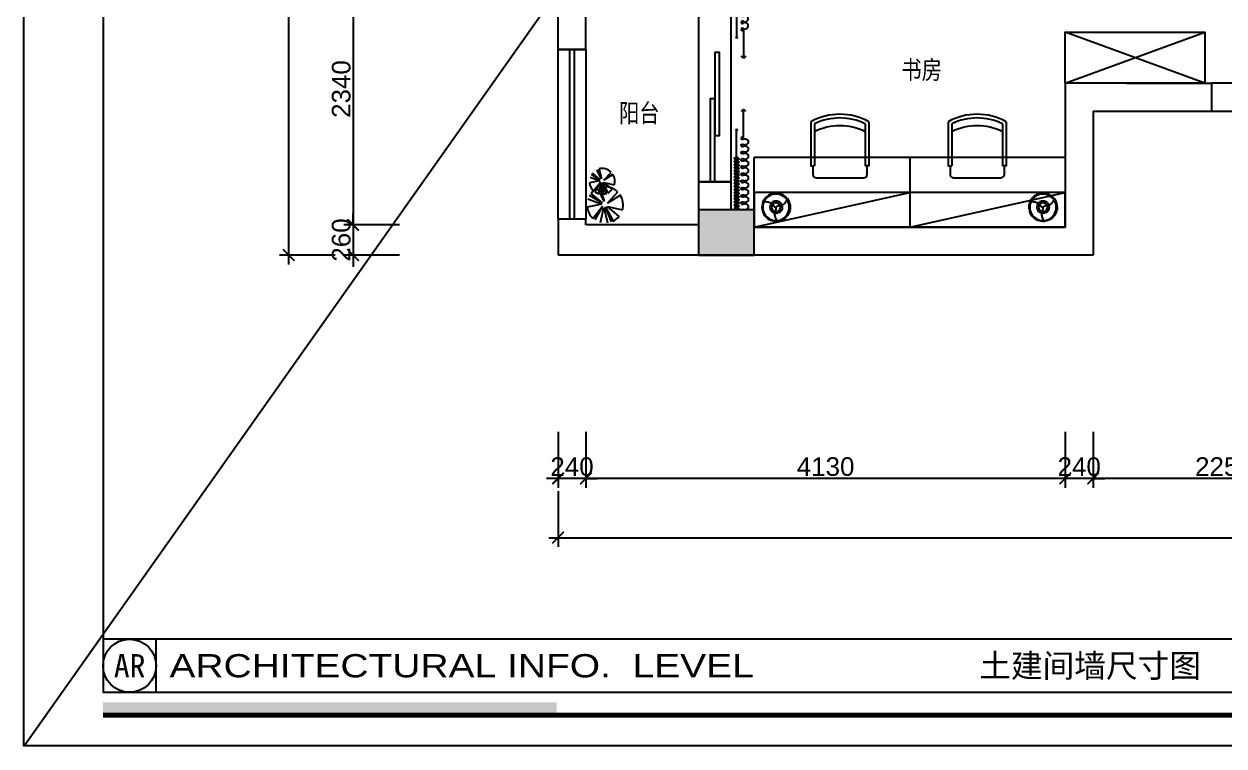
# Model space of a CAD drawing. Header units: millimetres. Extents: x 148889 to 229003, y -70503 to 111106.
# Drawn here: x 198589 to 208928, y -70503 to -64286 of the extents above; entities that cross this region are included whole.
import ezdxf
from ezdxf.enums import TextEntityAlignment as Align
from ezdxf.lldxf.tags import DXFTag

# ---------------------------------------------------------------- set-up
doc = ezdxf.new("R2010")
doc.units = ezdxf.units.MM
doc.header["$PDMODE"] = 3
doc.linetypes.add('HIDDEN', pattern=[0.375, 0.25, -0.125])
for name, color, linetype in [('C-门套', 16, 'Continuous'), ('P-原墙线', 7, 'Continuous'), ('P-固定家具1(到顶)', 3, 'Continuous'), ('P-固定家具2(不到顶)', 2, 'Continuous'), ('P-外部尺寸', 44, 'Continuous'), ('P-文字', 3, 'Continuous'), ('P-新墙线', 4, 'Continuous'), ('P-活动家具', 3, 'Continuous'), ('P-窗', 3, 'Continuous'), ('P-门', 1, 'Continuous'), ('W-图框', 251, 'Continuous'), ('大墨图框', 4, 'Continuous')]:
    doc.layers.add(name, color=color, linetype=linetype)
doc.styles.add('Arial', font='arial.ttf')
doc.styles.add('H1', font='SimSun.ttf')
doc.styles.add('NAME-1', font='simhei_0.ttf')
doc.styles.add('NAME-2', font='swisse.ttf')
tags = doc.linetypes.add('ACAD_ISO03W100', pattern=[30, 12, -18]).pattern_tags.tags
tags[6:7] = [DXFTag(74, 4), DXFTag(75, 0), DXFTag(340, '0'), DXFTag(46, 1.0), DXFTag(50, 0.0), DXFTag(44, 0.0), DXFTag(45, 0.0)]
tags[4:5] = [DXFTag(74, 4), DXFTag(75, 0), DXFTag(340, '0'), DXFTag(46, 1.0), DXFTag(50, 0.0), DXFTag(44, 0.0), DXFTag(45, 0.0)]
doc.dimstyles.new('1比80', dxfattribs={"dimscale": 80, "dimtxt": 2, "dimasz": 1.25, "dimexe": 1, "dimexo": 1, "dimgap": 0.25, "dimtad": 1, "dimdec": 0, "dimrnd": 0.005, "dimzin": 0, "dimdsep": 46, "dimtxsty": 'Arial', "dimblk": 'ARCHTICK', "dimcen": 0.125, "dimdle": 1, "dimclrd": 44, "dimclre": 44, "dimclrt": 50, "dimadec": 0, "dimazin": 0, "dimtfac": 1, "dimtdec": 0, "dimtix": 1, "dimtmove": 2, "dimatfit": 3, "dimldrblk": 'DOT', "dimfxl": 5, "dimfxlon": 1, "dimtvp": 1, "dimtolj": 1, "dimtzin": 0, "dimarcsym": 0})

# ---------------------------------------------------------------- blocks, each defined once
blk = doc.blocks.new('_ArchTick')
at = {"color": 0, "linetype": 'ByBlock', "const_width": 0.15}
blk.add_lwpolyline([(-0.5, -0.5), (0.5, 0.5)], dxfattribs=at)
blk = doc.blocks.new('*D303')
at = {"layer": 'Defpoints', "color": 0}
for p in [(207801, -65839), (210056, -65839), (207801, -68199)]:
    blk.add_point(p, dxfattribs=at)
at = {"layer": 'P-外部尺寸', "color": 44, "lineweight": -2}
for p, q in [((207801, -67799), (207801, -68279)), ((210056, -67799), (210056, -68279)), ((210136, -68199), (207721, -68199))]:
    blk.add_line(p, q, dxfattribs=at)
at = {"layer": 'P-外部尺寸', "color": 44, "lineweight": -2, "xscale": 100, "yscale": 100, "zscale": 100, "rotation": 180}
blk.add_blockref('_ArchTick', (207801, -68199), dxfattribs=at)
at = {"layer": 'P-外部尺寸', "color": 44, "lineweight": -2, "xscale": 100, "yscale": 100, "zscale": 100}
blk.add_blockref('_ArchTick', (210056, -68199), dxfattribs=at)
at = {"layer": 'P-外部尺寸', "color": 50, "insert": (208928, -68098), "char_height": 160, "attachment_point": 5, "style": 'Arial'}
blk.add_mtext('\\A1;2255', dxfattribs=at)
blk = doc.blocks.new('_Dot')
at = {"color": 0, "linetype": 'ByBlock', "lineweight": -2}
blk.add_line((-0.5, 0), (-1, 0), dxfattribs=at)
at = {"color": 0, "linetype": 'ByBlock', "const_width": 0.5}
blk.add_lwpolyline([(-0.25, 0, 1), (0.25, 0, 1)], format="xyb", close=True, dxfattribs=at)
blk = doc.blocks.new('*D304')
at = {"layer": 'Defpoints', "color": 0}
for p in [(207561, -65839), (207801, -65839), (207561, -68199)]:
    blk.add_point(p, dxfattribs=at)
at = {"layer": 'P-外部尺寸', "color": 44, "lineweight": -2}
for p, q in [((207561, -67799), (207561, -68279)), ((207801, -67799), (207801, -68279)), ((207561, -68199), (207461, -68199)), ((207801, -68199), (207561, -68199)), ((207801, -68199), (207901, -68199))]:
    blk.add_line(p, q, dxfattribs=at)
at = {"layer": 'P-外部尺寸', "color": 44, "lineweight": -2, "xscale": 100, "yscale": 100, "zscale": 100}
blk.add_blockref('_ArchTick', (207561, -68199), dxfattribs=at)
at = {"layer": 'P-外部尺寸', "color": 44, "lineweight": -2, "xscale": 100, "yscale": 100, "zscale": 100, "rotation": 180}
blk.add_blockref('_ArchTick', (207801, -68199), dxfattribs=at)
at = {"layer": 'P-外部尺寸', "color": 50, "insert": (207681, -68098), "char_height": 160, "attachment_point": 5, "style": 'Arial'}
blk.add_mtext('\\A1;240', dxfattribs=at)
blk = doc.blocks.new('*D305')
at = {"layer": 'Defpoints', "color": 0}
for p in [(207561, -65839), (203431, -66016), (203431, -68199)]:
    blk.add_point(p, dxfattribs=at)
at = {"layer": 'P-外部尺寸', "color": 44, "lineweight": -2}
for p, q in [((203431, -67799), (203431, -68279)), ((207561, -67799), (207561, -68279)), ((207641, -68199), (203351, -68199))]:
    blk.add_line(p, q, dxfattribs=at)
at = {"layer": 'P-外部尺寸', "color": 44, "lineweight": -2, "xscale": 100, "yscale": 100, "zscale": 100, "rotation": 180}
blk.add_blockref('_ArchTick', (203431, -68199), dxfattribs=at)
at = {"layer": 'P-外部尺寸', "color": 44, "lineweight": -2, "xscale": 100, "yscale": 100, "zscale": 100}
blk.add_blockref('_ArchTick', (207561, -68199), dxfattribs=at)
at = {"layer": 'P-外部尺寸', "color": 50, "insert": (205496, -68098), "char_height": 160, "attachment_point": 5, "style": 'Arial'}
blk.add_mtext('\\A1;4130', dxfattribs=at)
blk = doc.blocks.new('*D306')
at = {"layer": 'Defpoints', "color": 0}
for p in [(203191, -66016), (203431, -66016), (203191, -68199)]:
    blk.add_point(p, dxfattribs=at)
at = {"layer": 'P-外部尺寸', "color": 44, "lineweight": -2}
for p, q in [((203191, -67799), (203191, -68279)), ((203431, -67799), (203431, -68279)), ((203191, -68199), (203091, -68199)), ((203431, -68199), (203191, -68199)), ((203431, -68199), (203531, -68199))]:
    blk.add_line(p, q, dxfattribs=at)
at = {"layer": 'P-外部尺寸', "color": 44, "lineweight": -2, "xscale": 100, "yscale": 100, "zscale": 100}
blk.add_blockref('_ArchTick', (203191, -68199), dxfattribs=at)
at = {"layer": 'P-外部尺寸', "color": 44, "lineweight": -2, "xscale": 100, "yscale": 100, "zscale": 100, "rotation": 180}
blk.add_blockref('_ArchTick', (203431, -68199), dxfattribs=at)
at = {"layer": 'P-外部尺寸', "color": 50, "insert": (203311, -68098), "char_height": 160, "attachment_point": 5, "style": 'Arial'}
blk.add_mtext('\\A1;240', dxfattribs=at)
blk = doc.blocks.new('*D307')
at = {"layer": 'Defpoints', "color": 0}
for p in [(203191, -67799), (217506, -67799), (217506, -68709)]:
    blk.add_point(p, dxfattribs=at)
at = {"layer": 'P-外部尺寸', "color": 44, "lineweight": -2}
for p, q in [((203191, -68309), (203191, -68789)), ((217506, -68309), (217506, -68789)), ((203111, -68709), (217586, -68709))]:
    blk.add_line(p, q, dxfattribs=at)
at = {"layer": 'P-外部尺寸', "color": 44, "lineweight": -2, "xscale": 100, "yscale": 100, "zscale": 100, "rotation": 180}
blk.add_blockref('_ArchTick', (203191, -68709), dxfattribs=at)
at = {"layer": 'P-外部尺寸', "color": 44, "lineweight": -2, "xscale": 100, "yscale": 100, "zscale": 100}
blk.add_blockref('_ArchTick', (217506, -68709), dxfattribs=at)
at = {"layer": 'P-外部尺寸', "color": 50, "insert": (210348, -68608), "char_height": 160, "attachment_point": 5, "style": 'Arial'}
blk.add_mtext('\\A1;14315', dxfattribs=at)
blk = doc.blocks.new('*D327')
at = {"layer": 'Defpoints', "color": 0}
for p in [(204130, -63676), (201425, -66016), (204118, -66016)]:
    blk.add_point(p, dxfattribs=at)
at = {"layer": 'P-外部尺寸', "color": 44, "lineweight": -2}
for p, q in [((201825, -63676), (201345, -63676)), ((201425, -63596), (201425, -66096)), ((201825, -66016), (201345, -66016))]:
    blk.add_line(p, q, dxfattribs=at)
at = {"layer": 'P-外部尺寸', "color": 44, "lineweight": -2, "xscale": 100, "yscale": 100, "zscale": 100}
for p, rotation in [((201425, -63676), 90), ((201425, -66016), 270)]:
    blk.add_blockref('_ArchTick', p, dxfattribs=dict(at, rotation=rotation))
at = {"layer": 'P-外部尺寸', "color": 50, "insert": (201323, -64846), "char_height": 160, "attachment_point": 5, "rotation": 90, "style": 'Arial'}
blk.add_mtext('\\A1;2340', dxfattribs=at)
blk = doc.blocks.new('*D328')
at = {"layer": 'Defpoints', "color": 0}
for p in [(204118, -66016), (201425, -66276), (204118, -66276)]:
    blk.add_point(p, dxfattribs=at)
at = {"layer": 'P-外部尺寸', "color": 44, "lineweight": -2}
for p, q in [((201425, -66016), (201425, -65916)), ((201825, -66016), (201345, -66016)), ((201425, -66016), (201425, -66276)), ((201825, -66276), (201345, -66276)), ((201425, -66276), (201425, -66376))]:
    blk.add_line(p, q, dxfattribs=at)
at = {"layer": 'P-外部尺寸', "color": 44, "lineweight": -2, "xscale": 100, "yscale": 100, "zscale": 100}
for p, rotation in [((201425, -66016), 270), ((201425, -66276), 90)]:
    blk.add_blockref('_ArchTick', p, dxfattribs=dict(at, rotation=rotation))
at = {"layer": 'P-外部尺寸', "color": 50, "insert": (201323, -66146), "char_height": 160, "attachment_point": 5, "rotation": 90, "style": 'Arial'}
blk.add_mtext('\\A1;260', dxfattribs=at)
blk = doc.blocks.new('*D329')
at = {"layer": 'Defpoints', "color": 0}
for p in [(200871, -57561), (201825, -57561), (201825, -66276)]:
    blk.add_point(p, dxfattribs=at)
at = {"layer": 'P-外部尺寸', "color": 44, "lineweight": -2}
for p, q in [((200871, -66356), (200871, -57481)), ((201271, -57561), (200791, -57561)), ((201271, -66276), (200791, -66276))]:
    blk.add_line(p, q, dxfattribs=at)
at = {"layer": 'P-外部尺寸', "color": 44, "lineweight": -2, "xscale": 100, "yscale": 100, "zscale": 100}
for p, rotation in [((200871, -57561), 90), ((200871, -66276), 270)]:
    blk.add_blockref('_ArchTick', p, dxfattribs=dict(at, rotation=rotation))
at = {"layer": 'P-外部尺寸', "color": 50, "insert": (200770, -61919), "char_height": 160, "attachment_point": 5, "rotation": 90, "style": 'Arial'}
blk.add_mtext('\\A1;8715', dxfattribs=at)
blk = doc.blocks.new('sfbhsrdfbh')
at = {"layer": '大墨图框'}
blk.add_hatch(color=0, dxfattribs=at).paths.add_polyline_path([(136.42, -11.95), (68.08, -11.95), (68.08, -10), (136.42, -10)])
at = {"layer": '大墨图框', "color": 4, "linetype": 'ByBlock', "ltscale": 100}
for points in [[(56.17, 280.38), (476.17, 280.38), (476.17, -16.59), (56.17, -16.59)], [(438.91, 274.48), (68.08, 274.48), (68.08, -8.51), (438.91, -8.51)]]:
    blk.add_lwpolyline(points, close=True, dxfattribs=at)
at = {"layer": '大墨图框', "color": 0, "const_width": 0.725}
blk.add_lwpolyline([(68.08, -11.95), (470.84, -11.95)], dxfattribs=at)
blk = doc.blocks.new('*U94')
at = {"color": 4}
blk.add_line((8, 0), (8, 8), dxfattribs=at)
blk.add_lwpolyline([(0, 0), (370.83, 0), (370.83, 8), (0, 8)], close=True, dxfattribs=at)
at = {"color": 1, "ltscale": 250}
blk.add_circle((4, 4), 4, dxfattribs=at)
at = {"color": 2, "style": 'NAME-1'}
blk.add_attdef('FF', text='', height=3.5, dxfattribs=at).set_placement((4, 4), align=Align.MIDDLE)
at = {"color": 2, "style": 'NAME-2', "width": 1.2}
blk.add_attdef('PLAN', text='', height=3.5, dxfattribs=at).set_placement((10, 4), align=Align.MIDDLE_LEFT)
at = {"color": 2, "style": 'NAME-1'}
blk.add_attdef('平面布置图', text='', height=3.5, dxfattribs=at).set_placement((54.56, 4), align=Align.MIDDLE_LEFT)
blk.add_attdef('SCALE1:100/比例1:100', text='', height=3.5, dxfattribs=at).set_placement((370.83, 4), align=Align.MIDDLE_RIGHT)
blk = doc.blocks.new('A$C674F3EA9')
at = {"color": 252, "linetype": 'ACAD_ISO03W100'}
blk.add_lwpolyline([(484, 444), (484, 517, 0.414214), (453, 548), (47, 548, 0.414214), (16, 517), (16, 444)], format="xyb", dxfattribs=at)
for points in [[(0, 373), (0, 444), (31, 444)], [(31, 373), (31, 444)], [(469, 373), (469, 444)], [(500, 373), (500, 444), (469, 444)]]:
    blk.add_lwpolyline(points, dxfattribs=at)
for points in [[(0, 64), (0, 373)], [(31, 83), (31, 373)], [(469, 83), (469, 373)], [(500, 64), (500, 373)]]:
    blk.add_lwpolyline(points)
for centre, radius, start, end in [((250, 589, 0), 490, 243.5091, 296.4909), ((250, 522, 0), 522, 241.3642, 298.6358), ((250, 522, 0), 490, 243.5091, 296.4909)]:
    blk.add_arc(centre, radius, start, end)
blk = doc.blocks.new('asdasdw')
at = {"color": 252, "linetype": 'ByBlock'}
for major_axis, start_param, end_param in [((-66, 135), 5.497787, 8.63938), ((-62, 126), 5.497787, 8.63938), ((-62, 126), 2.356194, 5.497787), ((-20.6, 42.1), 5.497787, 8.63938), ((-20.6, 42.1), 2.356194, 5.497787)]:
    blk.add_ellipse((4741, 6513, 0), major_axis=major_axis, ratio=1, start_param=start_param, end_param=end_param, dxfattribs=at)
at = {"color": 252, "linetype": 'ByBlock', "extrusion": (0, 0, -1)}
blk.add_ellipse((4741, 6513, 0), major_axis=(135, 66), ratio=1, start_param=5.497787, end_param=8.63938, dxfattribs=at)
at = {"color": 252}
blk.add_ellipse((4741, 6513, 0), major_axis=(-28.8, 59), ratio=1, start_param=5.497787, end_param=8.63938, dxfattribs=at)
at = {"color": 252, "extrusion": (0, 0, -1)}
blk.add_ellipse((4741, 6513, 0), major_axis=(59, 28.8), ratio=1, start_param=5.497787, end_param=8.63938, dxfattribs=at)
at = {"color": 252}
for points in [[(4589, 6558, 0), (4603, 6554, 0), (4624, 6552, 0), (4641, 6553, 0), (4657, 6553, 0), (4676, 6549, 0), (4693, 6538, 0), (4721, 6519, 0), (4734, 6513, 0), (4743, 6511, 0)], [(4857, 6623, 0), (4846, 6613, 0), (4834, 6595, 0), (4827, 6580, 0), (4819, 6566, 0), (4806, 6551, 0), (4787, 6542, 0), (4757, 6527, 0), (4746, 6519, 0), (4739, 6513, 0)], [(4779, 6358, 0), (4776, 6372, 0), (4767, 6391, 0), (4757, 6405, 0), (4749, 6419, 0), (4743, 6438, 0), (4744, 6458, 0), (4746, 6492, 0), (4745, 6506, 0), (4743, 6515, 0)]]:
    blk.add_spline(points, degree=3, dxfattribs=at)
blk = doc.blocks.new('A$C6DE55F93')
at = {"layer": 'P-活动家具', "color": 252}
for p, q in [((111, 370), (37, 416)), ((45, 428), (111, 370)), ((124, 378), (84, 458)), ((101, 464), (124, 378)), ((144, 368), (207, 435)), ((222, 417), (144, 368)), ((110, 363), (21, 344)), ((26, 394), (110, 363)), ((57, 277), (115, 351)), ((115, 351), (68, 268)), ((103, 252), (122, 342)), ((122, 342), (144, 250)), ((133, 347), (179, 260)), ((169, 256), (133, 347)), ((144, 348), (235, 328)), ((215, 289), (144, 348)), ((129, 172), (22, 237)), ((34, 254), (129, 172)), ((148, 183), (91, 298)), ((114, 306), (148, 183)), ((176, 169), (266, 266)), ((287, 239), (176, 169)), ((127, 162), (0, 134)), ((7, 207), (127, 162)), ((51, 39), (134, 145)), ((134, 145), (67, 26)), ((116, 4), (144, 132)), ((144, 132), (176, 0)), ((211, 9), (160, 139)), ((160, 139), (225, 15)), ((175, 141), (305, 111)), ((277, 56), (175, 141))]:
    blk.add_line(p, q, dxfattribs=at)
for centre, radius, start, end in [((130, 358), 110, 44.8743, 105.2859), ((130, 358), 110, 343.7929, 32.5796), ((130, 358), 110, 187.5988, 228.1105), ((155, 155), 156, 44.8743, 105.2859), ((155, 155), 156, 114.3826, 140.7162), ((130, 358), 110, 235.6715, 255.674), ((130, 358), 110, 277.5704, 290.8979), ((130, 358), 110, 296.7144, 320.9319), ((155, 155), 156, 343.7929, 32.5796), ((155, 155), 156, 187.5988, 228.1105), ((155, 155), 156, 296.7144, 320.9319)]:
    blk.add_arc(centre, radius, start, end, dxfattribs=at)
blk = doc.blocks.new('A$C3A1E34E2')
at = {"color": 0, "linetype": 'ByBlock'}
for p, q in [((657, 37, 0), (1001, 37, 0)), ((899, 122), (1232, 122))]:
    blk.add_line(p, q, dxfattribs=at)
for centre, start, end in [((1017, 69, 0), 206.8177, 243.0269), ((1017, 5, 0), 116.9731, 153.1823)]:
    blk.add_arc(centre, 36.1, start, end, dxfattribs=at)
for centre, major_axis, start_param, end_param in [((48, 140), (-27.4, 27.4), -0.785341, 1.400999), ((48, 140), (-27.4, 27.4), 3.311504, 5.497844), ((137, 140), (27.4, 27.4), 0.785455, 2.971795), ((137, 140), (27.4, 27.4), 4.8823, 7.06864), ((226, 140), (-27.4, 27.4), -0.785341, 1.400999), ((226, 140), (27.4, 27.4), 4.8823, 7.06864), ((314, 140), (27.4, 27.4), 0.785341, 2.971681), ((314, 140), (27.4, 27.4), 4.882187, 7.068527), ((403, 140), (27.4, 27.4), 0.785341, 2.971681), ((403, 140), (27.4, 27.4), 4.882187, 7.068527), ((492, 140), (-27.4, 27.4), -0.785341, 1.400999), ((492, 140), (-27.4, 27.4), 3.311504, 5.497844), ((580, 140), (27.4, 27.4), 0.785455, 2.971795), ((580, 140), (27.4, 27.4), 4.8823, 7.06864), ((669, 140), (-27.4, 27.4), -0.785341, 1.400999), ((669, 140), (27.4, 27.4), 4.8823, 7.06864), ((758, 140), (27.4, 27.4), 0.785341, 2.971681), ((758, 140), (27.4, 27.4), 4.882187, 7.068527), ((846, 140), (27.4, 27.4), 0.785341, 2.971681), ((846, 140), (27.4, 27.4), 4.882187, 7.068527), ((1280, 181), (46.9, 46.9), 2.824252, 3.456222), ((93, 108), (-11, 11), 0.169911, 4.542591), ((181, 108), (11, 11), 1.740708, 6.113388), ((270, 108), (-11, 11), 0.169911, 4.542591), ((359, 108), (11, 11), 1.740594, 6.113274), ((447, 108), (-11, 11), 0.169798, 2.356194), ((447, 108), (11, 11), 3.927048, 6.113388), ((536, 108), (-11, 11), 0.169911, 4.542591), ((625, 108), (11, 11), 1.740708, 6.113388), ((713, 108), (-11, 11), 0.169911, 4.542591), ((802, 108), (11, 11), 1.740594, 6.113274), ((891, 108), (-11, 11), 0.169798, 2.356194), ((1280, 63), (-46.9, 46.9), -0.314629, 0.31734)]:
    blk.add_ellipse(centre, major_axis=major_axis, ratio=1, start_param=start_param, end_param=end_param, dxfattribs=at)
at = {"color": 0, "extrusion": (0, 0, -1)}
for centre, start_param, end_param in [((15, 37, 0), 1.716714, 4.546394), ((34, 37, 0), -1.424879, 1.716714), ((53, 37, 0), 1.716714, 4.858306), ((72, 37, 0), -1.424879, 1.716714), ((91, 37, 0), 1.716714, 4.858306), ((111, 37, 0), -1.424879, 1.716714), ((130, 37, 0), 1.716714, 4.858306), ((149, 37, 0), -1.424879, 1.716714), ((168, 37, 0), 1.716714, 4.858306), ((187, 37, 0), -1.424879, 1.716714), ((206, 37, 0), 1.716714, 4.858306), ((226, 37, 0), -1.424879, 1.716714), ((245, 37, 0), 1.716714, 4.858306), ((264, 37, 0), -1.424879, 1.716714), ((283, 37, 0), 1.716714, 4.858306), ((302, 37, 0), -1.424879, 1.716714), ((322, 37, 0), 1.716714, 4.858306), ((341, 37, 0), -1.424879, 1.716714), ((360, 37, 0), 1.716714, 4.858306), ((379, 37, 0), -1.424879, 1.716714), ((398, 37, 0), 1.716714, 4.858306), ((418, 37, 0), -1.424879, 1.716714), ((437, 37, 0), 1.716714, 4.858306), ((456, 37, 0), -1.424879, 1.716714), ((475, 37, 0), 1.716714, 4.858306), ((494, 37, 0), -1.424879, 1.716714), ((514, 37, 0), 1.716714, 4.858306), ((533, 37, 0), -1.424879, 1.716714), ((552, 37, 0), 1.716714, 4.858306), ((571, 37, 0), -1.424879, 1.716714), ((590, 37, 0), 1.716714, 4.858306), ((610, 37, 0), -1.424879, 1.716714), ((629, 37, 0), 1.716714, 4.858306), ((648, 37, 0), -1.424879, 1.716714)]:
    blk.add_ellipse(centre, major_axis=(-16.5, 28.6), ratio=0.254545, start_param=start_param, end_param=end_param, dxfattribs=at)
at = {"color": 0, "linetype": 'ByBlock', "extrusion": (0, 0, -1)}
blk.add_ellipse((891, 108), major_axis=(13.9, 8.4), ratio=0.942431, start_param=-0.491972, end_param=2.091434, dxfattribs=at)

msp = doc.modelspace()

# ---------------------------------------------------------------- hatches: boundary and pattern name
at = {"layer": 'P-原墙线'}
h = msp.add_hatch(color=8, dxfattribs=at)
h.dxf.hatch_style = 1
h.paths.add_polyline_path([(214675.9, -56581.1), (214675.9, -56891.1), (215085.9, -56891.1), (215085.9, -56581.1)])
h.paths.add_polyline_path([(214975.9, -60051.1), (214675.9, -60051.1), (214675.9, -60551.1), (214975.9, -60551.1)])
h.paths.add_polyline_path([(215075.9, -63926.1), (214675.9, -63926.1), (214675.9, -64276.1), (215075.9, -64276.1)])
h.paths.add_polyline_path([(216245.9, -64276.1), (216895.9, -64276.1), (216895.9, -63926.1), (216245.9, -63926.1)])
h.paths.add_polyline_path([(210055.9, -66006.1), (210055.9, -66426.1), (210430.9, -66426.1), (210430.9, -66006.1)])
h.paths.add_polyline_path([(212500.9, -67576.1), (212775.9, -67576.1), (212775.9, -67246.1), (212500.9, -67246.1)])
h.paths.add_polyline_path([(216245.9, -67336.1), (216245.9, -67576.1), (216895.9, -67576.1), (216895.9, -67336.1)])
h.paths.add_polyline_path([(204880.9, -65886.1), (204400.9, -65886.1), (204400.9, -66276.1), (204880.9, -66276.1)])
h.paths.add_polyline_path([(203430.9, -63806.1), (203430.9, -63556.1), (202860.9, -63556.1), (202860.9, -63806.1)])
h.paths.add_polyline_path([(202860.9, -60541.1), (202860.9, -60901.1), (203290.9, -60901.1), (203290.9, -60541.1)])
h.paths.add_polyline_path([(207180.9, -60811.1), (207180.9, -60491.1), (206760.9, -60491.1), (206760.9, -60811.1)])
h.paths.add_polyline_path([(209965.9, -60811.1), (210290.9, -60811.1), (210290.9, -60181.1), (209965.9, -60181.1)])
h.paths.add_polyline_path([(209185.9, -56581.1), (208945.9, -56581.1), (208945.9, -56941.1), (209185.9, -56941.1)])
h.paths.add_polyline_path([(207190.9, -57801.1), (207190.9, -57561.1), (206770.9, -57561.1), (206770.9, -57801.1)])
h.paths.add_polyline_path([(204890.9, -57561.1), (204460.9, -57561.1), (204460.9, -57801.1), (204890.9, -57801.1)])

# ---------------------------------------------------------------- linework, layer by layer
at = {"layer": 'C-门套', "linetype": 'HIDDEN'}
for points in [[(204400.9, -65646.1), (204680.9, -65646.1), (204680.9, -64216.1), (204400.9, -64216.1)], [(208820.9, -65036.1), (209900.9, -65036.1), (209900.9, -64796.1), (208820.9, -64796.1)]]:
    msp.add_lwpolyline(points, close=True, dxfattribs=at)
at = {"layer": 'P-原墙线'}
for p, q in [((203190.9, -64506.1), (203190.9, -63806.1)), ((203430.9, -64506.1), (203430.9, -63806.1)), ((203430.9, -64506.1), (203190.9, -64506.1)), ((208090.9, -64796.1), (207560.9, -64796.1)), ((207560.9, -64796.1), (207560.9, -66036.1)), ((208090.9, -64796.1), (208820.9, -64796.1)), ((208820.9, -64796.1), (208820.9, -65036.1)), ((207800.9, -65036.1), (208820.9, -65036.1)), ((207800.9, -65036.1), (207800.9, -66276.1)), ((204400.9, -65646.1), (204400.9, -66016.1)), ((204680.9, -65646.1), (204400.9, -65646.1)), ((204680.9, -65886.1), (204680.9, -65646.1)), ((204880.9, -65886.1), (204540.9, -65886.1)), ((204880.9, -66036.1), (204880.9, -65886.1)), ((203430.9, -65966.1), (203190.9, -65966.1)), ((203190.9, -65966.1), (203190.9, -66276.1)), ((203430.9, -66016.1), (203430.9, -65966.1)), ((204400.9, -66016.1), (203430.9, -66016.1)), ((207560.9, -66036.1), (204880.9, -66036.1)), ((207800.9, -66276.1), (203190.9, -66276.1))]:
    msp.add_line(p, q, dxfattribs=at)
msp.add_lwpolyline([(204880.9, -65886.1), (204400.9, -65886.1), (204400.9, -66276.1), (204880.9, -66276.1)], close=True, dxfattribs=at)
at = {"layer": 'P-固定家具1(到顶)', "color": 252}
for p, q in [((208763.5, -64796.1), (207560.9, -64356.1)), ((207560.9, -64796.1), (208763.5, -64356.1)), ((206220.9, -65736.1), (206220.9, -66036.1))]:
    msp.add_line(p, q, dxfattribs=at)
at = {"layer": 'P-固定家具1(到顶)'}
msp.add_line((207560.9, -64796.1), (207560.9, -64356.1), dxfattribs=at)
msp.add_lwpolyline([(208763.5, -64796.1), (207560.9, -64796.1), (207560.9, -64356.1), (208763.5, -64356.1)], close=True, dxfattribs=at)
at = {"layer": 'P-固定家具2(不到顶)'}
for p in [(207560.9, -65436.1), (204880.9, -65886.1)]:
    msp.add_line(p, (204880.9, -65436.1), dxfattribs=at)
at = {"layer": 'P-固定家具2(不到顶)', "color": 8}
for p, q in [((206220.9, -65436.1), (206220.9, -66036.1)), ((204880.9, -66036.1), (206220.9, -65736.1)), ((206220.9, -66036.1), (207560.9, -65736.1))]:
    msp.add_line(p, q, dxfattribs=at)
msp.add_lwpolyline([(204880.9, -66036.1), (207560.9, -66036.1), (207560.9, -65736.1), (204880.9, -65736.1)], close=True, dxfattribs=at)
at = {"layer": 'P-新墙线'}
msp.add_line((198589.5, -70502.6), (222613.5, -36529.3), dxfattribs=at)
at = {"layer": 'P-窗'}
for p, q in [((203290.9, -65966.1), (203290.9, -64506.1)), ((203330.9, -64506.1), (203330.9, -65966.1))]:
    msp.add_line(p, q, dxfattribs=at)
msp.add_lwpolyline([(203190.9, -64506.1), (203430.9, -64506.1), (203430.9, -65966.1), (203190.9, -65966.1)], close=True, dxfattribs=at)
at = {"layer": 'P-门'}
for points in [[(204540.9, -65245.9), (204580.9, -65245.9), (204580.9, -64530.9), (204540.9, -64530.9)], [(204500.9, -65646.1), (204540.9, -65646.1), (204540.9, -64931.1), (204500.9, -64931.1)]]:
    msp.add_lwpolyline(points, close=True, dxfattribs=at)

# ---------------------------------------------------------------- block references
at = {"layer": 'P-固定家具2(不到顶)', "color": 3, "xscale": 0.8099999999937436, "yscale": 0.8099999999976717, "zscale": 0.81, "rotation": 349.2405088091241}
for p in [(200311.3, -70330, 0), (202611.4, -70330, 0)]:
    msp.add_blockref('asdasdw', p, dxfattribs=at)
at = {"layer": 'P-活动家具', "color": 252, "yscale": 0.7000000000007276, "zscale": 0.7000000000000002, "rotation": 270}
for p, xscale in [((204703.7, -63709.2, 3.8), 0.7000000000007276), ((204703.7, -65893.2, 0), -0.7000000000007276)]:
    msp.add_blockref('A$C3A1E34E2', p, dxfattribs=dict(at, xscale=xscale))
at = {"layer": 'P-活动家具', "rotation": 180}
for p in [(205869.1, -65063.1, 0), (207052, -65063.1, 0)]:
    msp.add_blockref('A$C674F3EA9', p, dxfattribs=at)
at = {"layer": 'P-活动家具'}
msp.add_blockref('A$C6DE55F93', (203440.6, -65998.4), dxfattribs=at)
at = {"layer": 'W-图框'}
ref = msp.add_blockref('*U94', (199270.7, -70040.5), dxfattribs=dict(at, xscale=57.19999999999709, yscale=57.19999999999709, zscale=57.20000000000001))
ref.add_attrib('FF', 'AR', dxfattribs={"layer": '0', "color": 2, "height": 200.2, "style": 'NAME-1'}).set_placement((199499.5, -69811.7), align=Align.MIDDLE)
ref.add_attrib('PLAN', 'ARCHITECTURAL INFO.  LEVEL', dxfattribs={"layer": '0', "color": 2, "height": 200.2, "style": 'NAME-2', "width": 1.2}).set_placement((199842.7, -69811.7), align=Align.MIDDLE_LEFT)
ref.add_attrib('平面布置图', '土建间墙尺寸图', dxfattribs={"layer": '0', "color": 2, "height": 200.2, "style": 'NAME-1'}).set_placement((206819.5, -69811.7), align=Align.MIDDLE_LEFT)
at = {"layer": '大墨图框', "xscale": 57.19999999999709, "yscale": 57.19999999999709, "zscale": 57.2}
msp.add_blockref('sfbhsrdfbh', (195376.4, -69553.6), dxfattribs=at)

# ---------------------------------------------------------------- texts
at = {"layer": 'P-文字', "style": 'H1', "width": 0.8}
for s, p in [('书房', (206149, -64760.4)), ('阳台', (203716.1, -65133))]:
    msp.add_text(s, height=160, dxfattribs=at).set_placement(p)

# ---------------------------------------------------------------- dimensions: what is measured, and where the dimension line sits
at = {"layer": 'P-外部尺寸'}
for base, p1, p2, picture, middle in [((200871.3, -57561.1), (201824.8, -66276.1), (201824.8, -57561.1), '*D329', (200769.6, -61918.6)), ((201424.8, -66016.1), (204129.7, -63676.1), (204118, -66016.1), '*D327', (201323.1, -64846.1)), ((201424.8, -66276.1), (204118, -66016.1), (204118, -66276.1), '*D328', (201323.2, -66146.1))]:
    dim = msp.add_linear_dim(base=base, p1=p1, p2=p2, angle=90, dimstyle='1比80', dxfattribs=at)
    dim.commit()
    dim.dimension.update_dxf_attribs({"geometry": picture, "text_midpoint": middle})
for base, p1, p2, picture, middle in [((203430.9, -68199.3), (207560.9, -65839.3), (203430.9, -66016.1), '*D305', (205495.9, -68097.5)), ((207560.9, -68199.3), (207800.9, -65839.3), (207560.9, -65839.3), '*D304', (207680.9, -68097.6)), ((207800.9, -68199.3), (210055.9, -65839.3), (207800.9, -65839.3), '*D303', (208928.4, -68097.6)), ((203190.9, -68199.3), (203430.9, -66016.1), (203190.9, -66016.1), '*D306', (203310.9, -68097.6)), ((217505.9, -68709.5), (203190.9, -67799.3), (217505.9, -67799.3), '*D307', (210348.4, -68607.7))]:
    dim = msp.add_linear_dim(base=base, p1=p1, p2=p2, dimstyle='1比80', dxfattribs=at)
    dim.commit()
    dim.dimension.update_dxf_attribs({"geometry": picture, "text_midpoint": middle})

doc.saveas('drawing.dxf')
